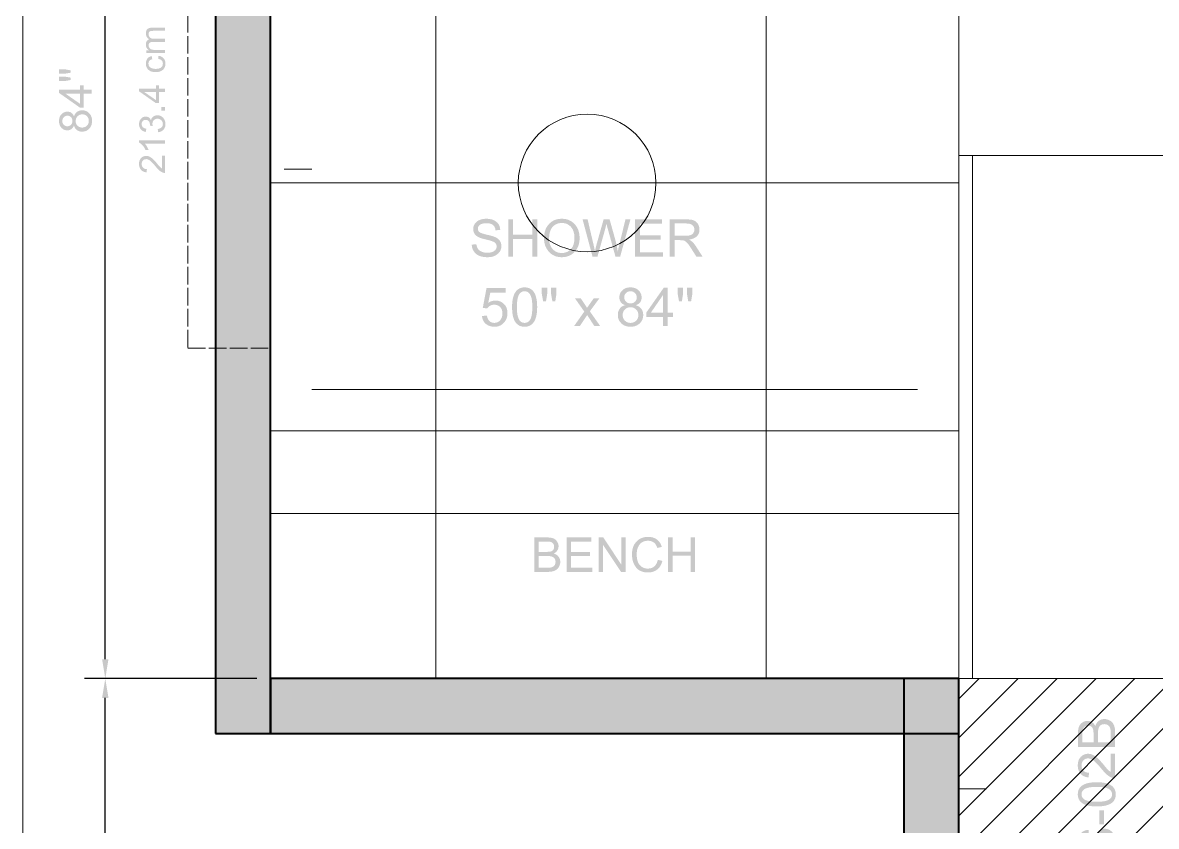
# Model space of a CAD drawing. Header units: inches. Extents: x 0 to 700, y 0 to 895.
# Drawn here: x 0 to 82.3, y 429.3 to 487.6 of the extents above; entities that cross this region are included whole.
import ezdxf

# ---------------------------------------------------------------- set-up
doc = ezdxf.new("R2010")
doc.units = ezdxf.units.IN
doc.header["$MEASUREMENT"] = 0
doc.linetypes.add('DASHED', pattern=[1.524, 1.27, -0.254])
for name, color, linetype, lineweight in [('A-ANNO-TEXT', 7, 'Continuous', 13), ('A-COORD-HOLD', 7, 'Continuous', 13), ('A-DIMS-IMP', 7, 'Continuous', 13), ('A-DIMS-MET', 7, 'Continuous', 13), ('A-DOOR', 7, 'Continuous', 13), ('A-ELEV-LINE', 7, 'Continuous', 13), ('A-FIXT-PLMB', 7, 'Continuous', 18), ('A-FLOR-PATT', 7, 'Continuous', 13), ('A-GLAZ', 7, 'Continuous', 13), ('A-MILLWORK-STOR', 7, 'Continuous', 18), ('A-WALL-EXIST', 7, 'Continuous', 40)]:
    doc.layers.add(name, color=color, linetype=linetype, lineweight=lineweight)

msp = doc.modelspace()

# ---------------------------------------------------------------- hatches: boundary and pattern name
at = {"layer": 'A-ANNO-TEXT'}
h = msp.add_hatch(color=7, dxfattribs=at)
h.paths.add_polyline_path([(34.343, 472.558), (34.335, 472.621), (34.323, 472.679), (34.306, 472.733), (34.285, 472.784), (34.26, 472.83), (34.23, 472.873), (34.196, 472.911), (34.157, 472.946), (34.114, 472.976), (34.066, 473.003), (34.014, 473.025), (33.958, 473.043), (33.897, 473.057), (33.831, 473.067), (33.762, 473.074), (33.687, 473.076), (33.62, 473.074), (33.556, 473.069), (33.495, 473.061), (33.437, 473.05), (33.382, 473.035), (33.331, 473.018), (33.283, 472.997), (33.238, 472.972), (33.197, 472.945), (33.162, 472.915), (33.132, 472.882), (33.108, 472.846), (33.089, 472.807), (33.076, 472.765), (33.068, 472.72), (33.065, 472.672), (33.067, 472.63), (33.073, 472.59), (33.084, 472.554), (33.098, 472.52), (33.117, 472.488), (33.14, 472.46), (33.167, 472.434), (33.198, 472.412), (33.236, 472.39), (33.28, 472.369), (33.333, 472.348), (33.393, 472.326), (33.461, 472.305), (33.536, 472.284), (33.619, 472.262), (33.709, 472.241), (33.869, 472.204), (34.014, 472.167), (34.143, 472.129), (34.256, 472.09), (34.359, 472.046), (34.453, 471.991), (34.54, 471.926), (34.619, 471.85), (34.655, 471.807), (34.685, 471.761), (34.711, 471.712), (34.733, 471.659), (34.749, 471.603), (34.761, 471.543), (34.768, 471.479), (34.77, 471.412), (34.766, 471.327), (34.753, 471.246), (34.731, 471.168), (34.701, 471.094), (34.662, 471.023), (34.614, 470.957), (34.558, 470.894), (34.493, 470.834), (34.421, 470.78), (34.344, 470.733), (34.262, 470.694), (34.174, 470.662), (34.081, 470.636), (33.983, 470.618), (33.879, 470.608), (33.77, 470.604), (33.632, 470.608), (33.504, 470.62), (33.384, 470.64), (33.273, 470.667), (33.171, 470.703), (33.078, 470.747), (32.994, 470.799), (32.918, 470.858), (32.852, 470.924), (32.794, 470.995), (32.744, 471.07), (32.702, 471.15), (32.669, 471.235), (32.644, 471.324), (32.627, 471.419), (32.619, 471.517), (32.958, 471.547), (32.967, 471.469), (32.983, 471.396), (33.004, 471.329), (33.033, 471.267), (33.067, 471.21), (33.108, 471.16), (33.155, 471.114), (33.208, 471.075), (33.267, 471.04), (33.328, 471.01), (33.392, 470.984), (33.459, 470.963), (33.528, 470.947), (33.601, 470.936), (33.677, 470.929), (33.755, 470.926), (33.829, 470.928), (33.898, 470.934), (33.964, 470.944), (34.027, 470.957), (34.086, 470.974), (34.141, 470.996), (34.193, 471.021), (34.241, 471.05), (34.284, 471.082), (34.322, 471.117), (34.354, 471.155), (34.38, 471.195), (34.4, 471.238), (34.414, 471.284), (34.423, 471.333), (34.426, 471.385), (34.423, 471.438), (34.414, 471.488), (34.399, 471.534), (34.378, 471.576), (34.35, 471.614), (34.317, 471.649), (34.278, 471.68), (34.233, 471.707), (34.18, 471.732), (34.119, 471.758), (34.051, 471.783), (33.974, 471.808), (33.888, 471.833), (33.795, 471.858), (33.693, 471.882), (33.583, 471.907), (33.473, 471.933), (33.371, 471.961), (33.277, 471.992), (33.191, 472.026), (33.113, 472.061), (33.043, 472.1), (32.981, 472.141), (32.927, 472.184), (32.88, 472.231), (32.839, 472.28), (32.804, 472.333), (32.776, 472.39), (32.754, 472.449), (32.739, 472.512), (32.729, 472.579), (32.726, 472.648), (32.73, 472.728), (32.742, 472.803), (32.762, 472.876), (32.789, 472.944), (32.825, 473.01), (32.869, 473.071), (32.921, 473.13), (32.98, 473.184), (33.047, 473.234), (33.119, 473.277), (33.197, 473.313), (33.28, 473.343), (33.37, 473.366), (33.465, 473.383), (33.566, 473.393), (33.673, 473.396), (33.782, 473.393), (33.886, 473.383), (33.985, 473.366), (34.078, 473.343), (34.166, 473.314), (34.248, 473.277), (34.324, 473.235), (34.395, 473.185), (34.46, 473.13), (34.516, 473.069), (34.564, 473.002), (34.605, 472.93), (34.637, 472.852), (34.661, 472.769), (34.677, 472.68), (34.686, 472.586), (34.343, 472.558)])
h.paths.add_polyline_path([(37.387, 470.65), (37.028, 470.65), (37.028, 471.921), (35.625, 471.921), (35.625, 470.65), (35.268, 470.65), (35.268, 473.35), (35.625, 473.35), (35.625, 472.241), (37.028, 472.241), (37.028, 473.35), (37.387, 473.35), (37.387, 470.65)])
h.paths.add_polyline_path([(39.161, 473.396), (39.3, 473.39), (39.432, 473.372), (39.557, 473.342), (39.677, 473.3), (39.79, 473.246), (39.896, 473.18), (39.996, 473.101), (40.089, 473.011), (40.174, 472.911), (40.247, 472.803), (40.309, 472.688), (40.36, 472.565), (40.399, 472.434), (40.428, 472.296), (40.445, 472.15), (40.45, 471.996), (40.445, 471.843), (40.428, 471.698), (40.399, 471.56), (40.36, 471.43), (40.309, 471.307), (40.246, 471.193), (40.172, 471.086), (40.087, 470.986), (39.994, 470.897), (39.893, 470.819), (39.787, 470.753), (39.674, 470.699), (39.555, 470.658), (39.43, 470.628), (39.299, 470.61), (39.161, 470.604), (39.019, 470.61), (38.883, 470.629), (38.755, 470.66), (38.634, 470.703), (38.52, 470.759), (38.414, 470.827), (38.314, 470.907), (38.222, 471), (38.138, 471.102), (38.066, 471.209), (38.005, 471.322), (37.955, 471.44), (37.916, 471.563), (37.888, 471.692), (37.872, 471.827), (37.866, 471.967), (37.872, 472.129), (37.889, 472.282), (37.917, 472.426), (37.956, 472.561), (38.007, 472.688), (38.069, 472.805), (38.142, 472.914), (38.226, 473.014), (38.32, 473.103), (38.42, 473.181), (38.527, 473.247), (38.64, 473.301), (38.76, 473.342), (38.887, 473.372), (39.021, 473.39), (39.161, 473.396)])
h.paths.add_polyline_path([(39.157, 470.91), (39.258, 470.914), (39.353, 470.928), (39.443, 470.95), (39.529, 470.982), (39.61, 471.022), (39.686, 471.071), (39.757, 471.13), (39.823, 471.197), (39.883, 471.272), (39.935, 471.355), (39.979, 471.444), (40.015, 471.54), (40.043, 471.644), (40.063, 471.754), (40.076, 471.872), (40.08, 471.996), (40.076, 472.124), (40.064, 472.244), (40.043, 472.357), (40.015, 472.462), (39.978, 472.56), (39.933, 472.65), (39.881, 472.732), (39.819, 472.807), (39.752, 472.873), (39.681, 472.931), (39.605, 472.98), (39.525, 473.019), (39.442, 473.05), (39.353, 473.073), (39.261, 473.086), (39.165, 473.09), (39.066, 473.086), (38.971, 473.073), (38.881, 473.051), (38.795, 473.021), (38.714, 472.982), (38.638, 472.934), (38.566, 472.877), (38.498, 472.812), (38.437, 472.738), (38.384, 472.655), (38.339, 472.562), (38.302, 472.46), (38.273, 472.349), (38.253, 472.228), (38.241, 472.099), (38.236, 471.959), (38.24, 471.845), (38.252, 471.736), (38.272, 471.632), (38.3, 471.535), (38.336, 471.443), (38.38, 471.356), (38.432, 471.275), (38.492, 471.2), (38.559, 471.132), (38.63, 471.073), (38.706, 471.023), (38.787, 470.982), (38.872, 470.95), (38.962, 470.928), (39.058, 470.914), (39.157, 470.91)])
h.paths.add_polyline_path([(44.143, 473.35), (43.399, 470.65), (43.056, 470.65), (42.467, 472.777), (42.446, 472.854), (42.429, 472.921), (42.417, 472.979), (42.408, 473.026), (42.401, 473.026), (42.325, 472.705), (41.751, 470.65), (41.39, 470.65), (40.669, 473.35), (41.034, 473.35), (41.45, 471.578), (41.47, 471.494), (41.488, 471.416), (41.504, 471.343), (41.518, 471.276), (41.53, 471.215), (41.54, 471.16), (41.549, 471.11), (41.555, 471.066), (41.557, 471.051), (41.558, 471.04), (41.559, 471.032), (41.559, 471.028), (41.566, 471.028), (41.584, 471.112), (41.601, 471.19), (41.617, 471.262), (41.632, 471.328), (41.646, 471.387), (41.659, 471.441), (41.671, 471.488), (41.682, 471.529), (42.196, 473.35), (42.631, 473.35), (43.014, 471.985), (43.081, 471.735), (43.138, 471.492), (43.185, 471.256), (43.222, 471.028), (43.229, 471.028), (43.24, 471.085), (43.252, 471.146), (43.266, 471.213), (43.281, 471.284), (43.298, 471.36), (43.316, 471.44), (43.337, 471.525), (43.358, 471.615), (43.784, 473.35), (44.143, 473.35)])
h.paths.add_polyline_path([(46.499, 470.65), (44.482, 470.65), (44.482, 473.35), (46.436, 473.35), (46.436, 473.03), (44.839, 473.03), (44.839, 472.204), (46.333, 472.204), (46.333, 471.884), (44.839, 471.884), (44.839, 470.97), (46.499, 470.97), (46.499, 470.65)])
h.paths.add_polyline_path([(49.381, 470.65), (48.931, 470.65), (48.882, 470.728), (48.835, 470.802), (48.791, 470.872), (48.749, 470.938), (48.709, 471), (48.672, 471.059), (48.637, 471.113), (48.605, 471.164), (48.574, 471.211), (48.547, 471.254), (48.521, 471.294), (48.498, 471.329), (48.478, 471.361), (48.46, 471.389), (48.444, 471.413), (48.431, 471.433), (48.381, 471.503), (48.33, 471.568), (48.278, 471.628), (48.225, 471.682), (48.172, 471.73), (48.121, 471.767), (48.071, 471.795), (48.023, 471.814), (47.971, 471.826), (47.912, 471.835), (47.846, 471.84), (47.771, 471.842), (47.359, 471.842), (47.359, 470.65), (47.001, 470.65), (47.001, 473.35), (48.197, 473.35), (48.314, 473.348), (48.422, 473.342), (48.52, 473.332), (48.607, 473.319), (48.688, 473.299), (48.763, 473.27), (48.833, 473.233), (48.898, 473.187), (48.957, 473.134), (49.009, 473.074), (49.054, 473.007), (49.091, 472.934), (49.12, 472.856), (49.141, 472.777), (49.154, 472.695), (49.158, 472.611), (49.155, 472.537), (49.146, 472.466), (49.131, 472.399), (49.11, 472.336), (49.082, 472.276), (49.049, 472.22), (49.01, 472.168), (48.965, 472.12), (48.914, 472.075), (48.857, 472.035), (48.795, 471.999), (48.727, 471.968), (48.654, 471.94), (48.575, 471.917), (48.491, 471.899), (48.401, 471.884), (48.401, 471.877), (48.468, 471.843), (48.534, 471.801), (48.599, 471.751), (48.664, 471.694), (48.727, 471.628), (48.789, 471.555), (48.849, 471.474), (48.909, 471.385), (49.381, 470.65)])
h.paths.add_polyline_path([(47.359, 472.162), (48.125, 472.162), (48.235, 472.165), (48.333, 472.172), (48.418, 472.184), (48.492, 472.202), (48.557, 472.226), (48.614, 472.26), (48.665, 472.303), (48.709, 472.355), (48.744, 472.414), (48.769, 472.477), (48.785, 472.542), (48.79, 472.611), (48.788, 472.657), (48.781, 472.7), (48.771, 472.742), (48.756, 472.782), (48.737, 472.82), (48.714, 472.857), (48.687, 472.891), (48.655, 472.925), (48.619, 472.955), (48.577, 472.981), (48.53, 473.003), (48.477, 473.021), (48.419, 473.035), (48.355, 473.045), (48.286, 473.051), (48.211, 473.053), (47.359, 473.053), (47.359, 472.162)])
h = msp.add_hatch(color=7, dxfattribs=at)
h.paths.add_polyline_path([(33.815, 467.283), (33.879, 467.324), (33.944, 467.36), (34.009, 467.39), (34.075, 467.414), (34.142, 467.434), (34.209, 467.447), (34.277, 467.456), (34.346, 467.458), (34.432, 467.455), (34.515, 467.443), (34.595, 467.424), (34.673, 467.397), (34.748, 467.362), (34.819, 467.319), (34.889, 467.269), (34.955, 467.211), (35.016, 467.147), (35.069, 467.077), (35.113, 467.002), (35.15, 466.922), (35.178, 466.837), (35.198, 466.747), (35.211, 466.652), (35.215, 466.551), (35.211, 466.449), (35.198, 466.351), (35.178, 466.256), (35.149, 466.166), (35.112, 466.08), (35.066, 465.997), (35.013, 465.918), (34.951, 465.844), (34.883, 465.775), (34.809, 465.716), (34.73, 465.666), (34.647, 465.625), (34.558, 465.593), (34.463, 465.57), (34.364, 465.557), (34.26, 465.552), (34.174, 465.555), (34.091, 465.565), (34.011, 465.58), (33.934, 465.602), (33.859, 465.629), (33.788, 465.663), (33.72, 465.704), (33.654, 465.75), (33.594, 465.802), (33.54, 465.861), (33.493, 465.925), (33.453, 465.995), (33.419, 466.071), (33.393, 466.153), (33.373, 466.241), (33.36, 466.335), (33.719, 466.362), (33.732, 466.298), (33.747, 466.238), (33.766, 466.182), (33.788, 466.13), (33.813, 466.083), (33.841, 466.04), (33.872, 466.001), (33.906, 465.966), (33.943, 465.935), (33.982, 465.909), (34.023, 465.886), (34.066, 465.868), (34.112, 465.853), (34.159, 465.843), (34.208, 465.837), (34.26, 465.835), (34.324, 465.838), (34.384, 465.847), (34.442, 465.863), (34.497, 465.884), (34.548, 465.912), (34.596, 465.946), (34.642, 465.986), (34.684, 466.033), (34.722, 466.083), (34.755, 466.137), (34.783, 466.194), (34.806, 466.253), (34.823, 466.315), (34.836, 466.38), (34.844, 466.448), (34.846, 466.519), (34.844, 466.59), (34.836, 466.658), (34.823, 466.722), (34.805, 466.782), (34.781, 466.838), (34.753, 466.89), (34.719, 466.938), (34.68, 466.983), (34.637, 467.023), (34.591, 467.057), (34.542, 467.086), (34.49, 467.11), (34.435, 467.129), (34.377, 467.142), (34.316, 467.15), (34.252, 467.153), (34.172, 467.149), (34.096, 467.136), (34.026, 467.115), (33.96, 467.085), (33.899, 467.048), (33.842, 467.001), (33.791, 466.947), (33.744, 466.883), (33.419, 466.922), (33.692, 468.362), (35.081, 468.362), (35.081, 468.029), (33.966, 468.029), (33.815, 467.283)])
h.paths.add_polyline_path([(36.458, 468.413), (36.569, 468.408), (36.672, 468.391), (36.768, 468.363), (36.858, 468.324), (36.94, 468.273), (37.014, 468.212), (37.082, 468.139), (37.143, 468.055), (37.196, 467.96), (37.243, 467.854), (37.282, 467.736), (37.314, 467.608), (37.339, 467.468), (37.357, 467.317), (37.368, 467.154), (37.371, 466.981), (37.367, 466.806), (37.356, 466.642), (37.338, 466.49), (37.312, 466.35), (37.279, 466.221), (37.238, 466.104), (37.19, 465.999), (37.135, 465.905), (37.073, 465.822), (37.004, 465.75), (36.929, 465.69), (36.848, 465.64), (36.76, 465.602), (36.666, 465.574), (36.565, 465.558), (36.458, 465.552), (36.348, 465.558), (36.245, 465.575), (36.149, 465.602), (36.06, 465.642), (35.978, 465.692), (35.903, 465.753), (35.835, 465.826), (35.775, 465.909), (35.721, 466.004), (35.675, 466.11), (35.636, 466.228), (35.604, 466.356), (35.579, 466.495), (35.561, 466.646), (35.551, 466.808), (35.547, 466.981), (35.551, 467.156), (35.562, 467.32), (35.58, 467.472), (35.606, 467.612), (35.639, 467.741), (35.68, 467.859), (35.728, 467.965), (35.783, 468.059), (35.845, 468.142), (35.914, 468.214), (35.988, 468.275), (36.07, 468.325), (36.157, 468.364), (36.251, 468.391), (36.351, 468.408), (36.458, 468.413)])
h.paths.add_polyline_path([(36.458, 465.835), (36.525, 465.839), (36.588, 465.852), (36.647, 465.873), (36.701, 465.902), (36.751, 465.94), (36.797, 465.986), (36.839, 466.04), (36.876, 466.103), (36.91, 466.176), (36.938, 466.259), (36.963, 466.352), (36.982, 466.457), (36.998, 466.572), (37.009, 466.698), (37.016, 466.834), (37.018, 466.981), (37.017, 467.084), (37.014, 467.182), (37.009, 467.274), (37.002, 467.36), (36.993, 467.44), (36.983, 467.515), (36.97, 467.585), (36.956, 467.648), (36.939, 467.707), (36.921, 467.762), (36.9, 467.814), (36.878, 467.861), (36.853, 467.904), (36.827, 467.944), (36.799, 467.98), (36.768, 468.011), (36.736, 468.039), (36.702, 468.064), (36.666, 468.084), (36.627, 468.101), (36.587, 468.114), (36.545, 468.123), (36.501, 468.129), (36.454, 468.131), (36.387, 468.126), (36.324, 468.114), (36.266, 468.092), (36.212, 468.062), (36.162, 468.024), (36.116, 467.977), (36.075, 467.922), (36.038, 467.858), (36.005, 467.784), (35.977, 467.7), (35.953, 467.606), (35.933, 467.502), (35.918, 467.387), (35.907, 467.262), (35.901, 467.127), (35.898, 466.981), (35.899, 466.879), (35.902, 466.783), (35.907, 466.692), (35.914, 466.606), (35.923, 466.526), (35.934, 466.451), (35.947, 466.382), (35.962, 466.318), (35.978, 466.259), (35.997, 466.204), (36.017, 466.152), (36.04, 466.105), (36.064, 466.061), (36.09, 466.022), (36.119, 465.986), (36.149, 465.954), (36.181, 465.926), (36.215, 465.902), (36.25, 465.882), (36.288, 465.865), (36.328, 465.852), (36.369, 465.842), (36.413, 465.837), (36.458, 465.835)])
h.paths.add_polyline_path([(38.771, 467.944), (38.685, 467.407), (38.473, 467.407), (38.38, 467.944), (38.38, 468.4), (38.771, 468.4), (38.771, 467.944)])
h.paths.add_polyline_path([(38.099, 467.944), (38.013, 467.407), (37.801, 467.407), (37.707, 467.944), (37.707, 468.4), (38.099, 468.4), (38.099, 467.944)])
h.paths.add_polyline_path([(41.951, 465.6), (41.527, 465.6), (41, 466.402), (40.467, 465.6), (40.049, 465.6), (40.792, 466.656), (40.108, 467.626), (40.534, 467.626), (40.585, 467.55), (40.632, 467.478), (40.677, 467.41), (40.719, 467.347), (40.757, 467.288), (40.793, 467.233), (40.826, 467.183), (40.856, 467.137), (40.883, 467.095), (40.907, 467.058), (40.928, 467.025), (40.946, 466.997), (40.961, 466.972), (40.973, 466.952), (40.982, 466.937), (40.989, 466.926), (41.485, 467.626), (41.896, 467.626), (41.195, 466.675), (41.951, 465.6)])
h.paths.add_polyline_path([(44.547, 467.115), (44.61, 467.092), (44.67, 467.067), (44.725, 467.038), (44.777, 467.007), (44.824, 466.972), (44.867, 466.935), (44.906, 466.895), (44.941, 466.852), (44.971, 466.805), (44.998, 466.756), (45.021, 466.704), (45.039, 466.649), (45.054, 466.591), (45.064, 466.529), (45.07, 466.465), (45.072, 466.398), (45.068, 466.31), (45.056, 466.225), (45.036, 466.144), (45.008, 466.067), (44.971, 465.993), (44.927, 465.923), (44.875, 465.857), (44.814, 465.795), (44.747, 465.738), (44.676, 465.689), (44.6, 465.647), (44.52, 465.613), (44.434, 465.586), (44.345, 465.567), (44.25, 465.556), (44.151, 465.552), (44.052, 465.556), (43.957, 465.568), (43.866, 465.587), (43.781, 465.613), (43.7, 465.648), (43.624, 465.69), (43.552, 465.739), (43.486, 465.797), (43.426, 465.86), (43.373, 465.927), (43.329, 465.998), (43.293, 466.072), (43.265, 466.151), (43.245, 466.233), (43.233, 466.32), (43.229, 466.41), (43.231, 466.475), (43.238, 466.538), (43.249, 466.6), (43.265, 466.659), (43.285, 466.716), (43.31, 466.77), (43.339, 466.823), (43.373, 466.874), (43.411, 466.921), (43.451, 466.963), (43.495, 467.001), (43.542, 467.033), (43.593, 467.061), (43.646, 467.084), (43.702, 467.102), (43.762, 467.115), (43.762, 467.122), (43.711, 467.14), (43.663, 467.16), (43.619, 467.182), (43.578, 467.206), (43.54, 467.233), (43.506, 467.263), (43.475, 467.295), (43.447, 467.329), (43.422, 467.366), (43.401, 467.405), (43.383, 467.446), (43.368, 467.49), (43.356, 467.536), (43.348, 467.585), (43.343, 467.636), (43.342, 467.689), (43.345, 467.765), (43.355, 467.838), (43.373, 467.907), (43.397, 467.973), (43.428, 468.036), (43.466, 468.096), (43.511, 468.153), (43.563, 468.206), (43.621, 468.255), (43.683, 468.297), (43.749, 468.332), (43.819, 468.362), (43.894, 468.384), (43.973, 468.4), (44.056, 468.41), (44.144, 468.413), (44.233, 468.41), (44.317, 468.4), (44.398, 468.383), (44.473, 468.36), (44.545, 468.33), (44.612, 468.293), (44.675, 468.25), (44.733, 468.199), (44.786, 468.145), (44.831, 468.087), (44.87, 468.026), (44.901, 467.963), (44.926, 467.897), (44.943, 467.828), (44.954, 467.756), (44.957, 467.682), (44.951, 467.583), (44.932, 467.492), (44.9, 467.41), (44.855, 467.336), (44.797, 467.27), (44.726, 467.212), (44.643, 467.163), (44.547, 467.122), (44.547, 467.115)])
h.paths.add_polyline_path([(44.151, 467.25), (44.199, 467.252), (44.244, 467.258), (44.287, 467.268), (44.329, 467.281), (44.368, 467.298), (44.406, 467.32), (44.441, 467.345), (44.475, 467.373), (44.506, 467.405), (44.532, 467.439), (44.555, 467.475), (44.573, 467.512), (44.588, 467.552), (44.598, 467.593), (44.604, 467.637), (44.606, 467.682), (44.604, 467.728), (44.598, 467.773), (44.587, 467.815), (44.573, 467.856), (44.554, 467.895), (44.531, 467.932), (44.504, 467.967), (44.473, 468.001), (44.439, 468.031), (44.403, 468.058), (44.365, 468.08), (44.325, 468.098), (44.284, 468.112), (44.24, 468.123), (44.195, 468.129), (44.148, 468.131), (44.1, 468.129), (44.054, 468.123), (44.01, 468.113), (43.968, 468.099), (43.929, 468.081), (43.891, 468.059), (43.856, 468.033), (43.823, 468.003), (43.793, 467.97), (43.767, 467.936), (43.745, 467.9), (43.727, 467.863), (43.713, 467.825), (43.703, 467.785), (43.697, 467.744), (43.695, 467.701), (43.697, 467.65), (43.703, 467.602), (43.713, 467.557), (43.728, 467.514), (43.746, 467.475), (43.769, 467.438), (43.796, 467.403), (43.827, 467.371), (43.861, 467.343), (43.896, 467.318), (43.934, 467.298), (43.974, 467.281), (44.015, 467.267), (44.059, 467.258), (44.104, 467.252), (44.151, 467.25)])
h.paths.add_polyline_path([(44.151, 465.835), (44.211, 465.837), (44.268, 465.845), (44.322, 465.857), (44.374, 465.874), (44.423, 465.896), (44.47, 465.923), (44.515, 465.955), (44.556, 465.992), (44.594, 466.032), (44.627, 466.076), (44.655, 466.122), (44.678, 466.172), (44.696, 466.224), (44.709, 466.279), (44.716, 466.337), (44.719, 466.398), (44.716, 466.46), (44.708, 466.518), (44.695, 466.573), (44.677, 466.626), (44.653, 466.676), (44.625, 466.723), (44.591, 466.767), (44.552, 466.809), (44.509, 466.847), (44.463, 466.879), (44.416, 466.907), (44.366, 466.929), (44.314, 466.947), (44.26, 466.959), (44.203, 466.967), (44.144, 466.969), (44.083, 466.967), (44.025, 466.959), (43.969, 466.946), (43.917, 466.928), (43.868, 466.905), (43.821, 466.877), (43.778, 466.843), (43.737, 466.804), (43.7, 466.762), (43.668, 466.717), (43.642, 466.671), (43.62, 466.622), (43.602, 466.571), (43.59, 466.518), (43.583, 466.463), (43.58, 466.406), (43.583, 466.347), (43.59, 466.29), (43.603, 466.235), (43.621, 466.183), (43.643, 466.133), (43.671, 466.086), (43.704, 466.041), (43.742, 465.999), (43.783, 465.961), (43.828, 465.927), (43.875, 465.899), (43.925, 465.876), (43.977, 465.858), (44.033, 465.845), (44.091, 465.837), (44.151, 465.835)])
h.paths.add_polyline_path([(47.234, 466.268), (46.856, 466.268), (46.856, 465.6), (46.512, 465.6), (46.512, 466.268), (45.299, 466.268), (45.299, 466.586), (46.573, 468.4), (46.856, 468.4), (46.856, 466.586), (47.234, 466.586), (47.234, 466.268)])
h.paths.add_polyline_path([(46.512, 466.586), (46.512, 467.85), (46.505, 467.85), (45.635, 466.586), (46.512, 466.586)])
h.paths.add_polyline_path([(48.64, 467.944), (48.554, 467.407), (48.342, 467.407), (48.248, 467.944), (48.248, 468.4), (48.64, 468.4), (48.64, 467.944)])
h.paths.add_polyline_path([(47.968, 467.944), (47.882, 467.407), (47.67, 467.407), (47.576, 467.944), (47.576, 468.4), (47.968, 468.4), (47.968, 467.944)])
h = msp.add_hatch(color=7, dxfattribs=at)
h.paths.add_polyline_path([(38.577, 449.08), (38.634, 449.061), (38.688, 449.039), (38.737, 449.014), (38.783, 448.986), (38.825, 448.956), (38.864, 448.922), (38.898, 448.886), (38.929, 448.847), (38.981, 448.764), (39.017, 448.674), (39.039, 448.578), (39.046, 448.476), (39.04, 448.374), (39.02, 448.275), (38.987, 448.181), (38.94, 448.091), (38.913, 448.049), (38.882, 448.009), (38.849, 447.972), (38.813, 447.939), (38.774, 447.908), (38.732, 447.88), (38.688, 447.855), (38.64, 447.833), (38.59, 447.813), (38.535, 447.797), (38.475, 447.782), (38.411, 447.771), (38.343, 447.762), (38.271, 447.755), (38.194, 447.751), (38.113, 447.75), (37.157, 447.75), (37.157, 450.25), (38.095, 450.25), (38.204, 450.247), (38.306, 450.238), (38.398, 450.222), (38.483, 450.201), (38.559, 450.173), (38.627, 450.139), (38.686, 450.099), (38.737, 450.052), (38.78, 450.002), (38.818, 449.951), (38.85, 449.898), (38.877, 449.843), (38.897, 449.788), (38.912, 449.731), (38.921, 449.672), (38.923, 449.612), (38.918, 449.532), (38.902, 449.455), (38.875, 449.381), (38.837, 449.31), (38.789, 449.243), (38.729, 449.183), (38.659, 449.128), (38.577, 449.08)])
h.paths.add_polyline_path([(37.488, 449.203), (38.03, 449.203), (38.11, 449.204), (38.184, 449.208), (38.25, 449.213), (38.31, 449.222), (38.365, 449.235), (38.417, 449.256), (38.466, 449.284), (38.511, 449.321), (38.549, 449.366), (38.576, 449.423), (38.592, 449.491), (38.598, 449.57), (38.592, 449.652), (38.576, 449.724), (38.548, 449.783), (38.51, 449.831), (38.464, 449.869), (38.414, 449.899), (38.359, 449.921), (38.3, 449.935), (38.235, 449.943), (38.161, 449.949), (38.078, 449.952), (37.987, 449.953), (37.488, 449.953), (37.488, 449.203)])
h.paths.add_polyline_path([(37.488, 448.047), (38.11, 448.047), (38.19, 448.049), (38.264, 448.054), (38.332, 448.063), (38.393, 448.075), (38.448, 448.091), (38.496, 448.111), (38.538, 448.134), (38.574, 448.161), (38.604, 448.191), (38.631, 448.224), (38.653, 448.259), (38.671, 448.297), (38.685, 448.338), (38.695, 448.381), (38.701, 448.428), (38.703, 448.476), (38.701, 448.526), (38.695, 448.572), (38.684, 448.616), (38.669, 448.657), (38.649, 448.695), (38.626, 448.731), (38.598, 448.763), (38.565, 448.793), (38.527, 448.819), (38.482, 448.842), (38.431, 448.862), (38.372, 448.878), (38.306, 448.89), (38.233, 448.899), (38.154, 448.904), (38.067, 448.906), (37.488, 448.906), (37.488, 448.047)])
h.paths.add_polyline_path([(41.371, 447.75), (39.503, 447.75), (39.503, 450.25), (41.313, 450.25), (41.313, 449.953), (39.834, 449.953), (39.834, 449.189), (41.217, 449.189), (41.217, 448.893), (39.834, 448.893), (39.834, 448.047), (41.371, 448.047), (41.371, 447.75)])
h.paths.add_polyline_path([(43.799, 447.75), (43.46, 447.75), (42.153, 449.713), (42.146, 449.713), (42.146, 447.75), (41.833, 447.75), (41.833, 450.25), (42.17, 450.25), (43.477, 448.287), (43.483, 448.287), (43.483, 450.25), (43.799, 450.25), (43.799, 447.75)])
h.paths.add_polyline_path([(46.464, 448.543), (46.435, 448.441), (46.4, 448.346), (46.36, 448.257), (46.315, 448.175), (46.264, 448.1), (46.209, 448.032), (46.149, 447.97), (46.083, 447.915), (46.014, 447.866), (45.94, 447.824), (45.864, 447.788), (45.784, 447.759), (45.701, 447.737), (45.614, 447.72), (45.524, 447.711), (45.431, 447.707), (45.283, 447.713), (45.145, 447.731), (45.017, 447.761), (44.9, 447.804), (44.794, 447.858), (44.698, 447.924), (44.612, 448.002), (44.536, 448.092), (44.471, 448.19), (44.414, 448.294), (44.366, 448.402), (44.326, 448.515), (44.295, 448.634), (44.274, 448.757), (44.26, 448.884), (44.256, 449.017), (44.261, 449.163), (44.277, 449.3), (44.302, 449.429), (44.338, 449.551), (44.385, 449.664), (44.442, 449.769), (44.509, 449.865), (44.586, 449.954), (44.671, 450.033), (44.763, 450.102), (44.86, 450.16), (44.963, 450.208), (45.072, 450.245), (45.187, 450.271), (45.308, 450.287), (45.434, 450.293), (45.524, 450.29), (45.61, 450.281), (45.693, 450.266), (45.773, 450.246), (45.849, 450.22), (45.922, 450.188), (45.992, 450.15), (46.058, 450.107), (46.121, 450.058), (46.178, 450.003), (46.231, 449.943), (46.279, 449.878), (46.322, 449.807), (46.36, 449.731), (46.393, 449.65), (46.422, 449.563), (46.098, 449.486), (46.076, 449.549), (46.051, 449.608), (46.024, 449.663), (45.995, 449.715), (45.962, 449.762), (45.927, 449.804), (45.889, 449.843), (45.849, 449.878), (45.806, 449.909), (45.76, 449.936), (45.712, 449.958), (45.661, 449.977), (45.607, 449.991), (45.551, 450.001), (45.492, 450.007), (45.431, 450.01), (45.332, 450.005), (45.239, 449.993), (45.152, 449.972), (45.071, 449.942), (44.997, 449.905), (44.928, 449.858), (44.866, 449.804), (44.81, 449.741), (44.761, 449.671), (44.718, 449.595), (44.681, 449.514), (44.652, 449.427), (44.628, 449.334), (44.612, 449.235), (44.602, 449.131), (44.599, 449.02), (44.602, 448.894), (44.613, 448.776), (44.63, 448.667), (44.654, 448.566), (44.686, 448.473), (44.724, 448.388), (44.769, 448.312), (44.821, 448.245), (44.879, 448.185), (44.941, 448.133), (45.007, 448.09), (45.078, 448.054), (45.152, 448.026), (45.231, 448.006), (45.315, 447.994), (45.402, 447.99), (45.474, 447.993), (45.542, 448), (45.606, 448.013), (45.668, 448.03), (45.726, 448.052), (45.78, 448.08), (45.831, 448.112), (45.879, 448.149), (45.923, 448.191), (45.963, 448.238), (46.001, 448.291), (46.034, 448.348), (46.065, 448.41), (46.092, 448.477), (46.115, 448.549), (46.135, 448.627), (46.464, 448.543)])
h.paths.add_polyline_path([(48.843, 447.75), (48.511, 447.75), (48.511, 448.927), (47.211, 448.927), (47.211, 447.75), (46.88, 447.75), (46.88, 450.25), (47.211, 450.25), (47.211, 449.223), (48.511, 449.223), (48.511, 450.25), (48.843, 450.25), (48.843, 447.75)])
h = msp.add_hatch(color=7, dxfattribs=at)
h.paths.add_polyline_path([(77.442, 428.665), (77.379, 428.657), (77.321, 428.645), (77.267, 428.628), (77.216, 428.607), (77.17, 428.582), (77.127, 428.552), (77.089, 428.517), (77.054, 428.479), (77.024, 428.435), (76.997, 428.388), (76.975, 428.336), (76.957, 428.279), (76.943, 428.218), (76.933, 428.153), (76.926, 428.083), (76.924, 428.009), (76.926, 427.941), (76.931, 427.877), (76.939, 427.816), (76.95, 427.758), (76.965, 427.704), (76.982, 427.653), (77.003, 427.604), (77.028, 427.56), (77.055, 427.519), (77.085, 427.484), (77.118, 427.454), (77.154, 427.43), (77.193, 427.411), (77.235, 427.397), (77.28, 427.389), (77.328, 427.386), (77.37, 427.389), (77.41, 427.395), (77.446, 427.405), (77.48, 427.42), (77.512, 427.439), (77.54, 427.462), (77.566, 427.489), (77.588, 427.52), (77.61, 427.557), (77.631, 427.602), (77.652, 427.654), (77.674, 427.714), (77.695, 427.782), (77.716, 427.858), (77.738, 427.94), (77.759, 428.031), (77.796, 428.191), (77.833, 428.335), (77.871, 428.464), (77.91, 428.578), (77.954, 428.68), (78.009, 428.775), (78.074, 428.862), (78.15, 428.941), (78.193, 428.976), (78.239, 429.007), (78.288, 429.033), (78.341, 429.054), (78.397, 429.071), (78.457, 429.082), (78.521, 429.09), (78.588, 429.092), (78.673, 429.088), (78.754, 429.075), (78.832, 429.053), (78.906, 429.023), (78.977, 428.984), (79.043, 428.936), (79.106, 428.88), (79.166, 428.815), (79.22, 428.743), (79.267, 428.666), (79.306, 428.583), (79.338, 428.495), (79.364, 428.402), (79.382, 428.304), (79.392, 428.201), (79.396, 428.092), (79.392, 427.954), (79.38, 427.825), (79.36, 427.705), (79.333, 427.594), (79.297, 427.492), (79.253, 427.399), (79.201, 427.315), (79.142, 427.24), (79.076, 427.173), (79.005, 427.115), (78.93, 427.065), (78.85, 427.024), (78.765, 426.991), (78.676, 426.966), (78.581, 426.949), (78.483, 426.941), (78.453, 427.28), (78.531, 427.289), (78.604, 427.304), (78.671, 427.326), (78.733, 427.354), (78.79, 427.389), (78.84, 427.429), (78.886, 427.477), (78.925, 427.53), (78.96, 427.588), (78.99, 427.649), (79.016, 427.713), (79.037, 427.78), (79.053, 427.85), (79.064, 427.923), (79.071, 427.998), (79.074, 428.077), (79.072, 428.15), (79.066, 428.22), (79.056, 428.286), (79.043, 428.349), (79.026, 428.407), (79.004, 428.463), (78.979, 428.514), (78.95, 428.562), (78.918, 428.606), (78.883, 428.643), (78.845, 428.675), (78.805, 428.701), (78.762, 428.721), (78.716, 428.736), (78.667, 428.745), (78.615, 428.747), (78.562, 428.744), (78.512, 428.735), (78.466, 428.72), (78.424, 428.699), (78.386, 428.672), (78.351, 428.639), (78.32, 428.599), (78.293, 428.554), (78.268, 428.502), (78.242, 428.441), (78.217, 428.372), (78.192, 428.295), (78.167, 428.21), (78.142, 428.116), (78.118, 428.015), (78.093, 427.905), (78.067, 427.795), (78.039, 427.693), (78.008, 427.599), (77.974, 427.513), (77.939, 427.435), (77.9, 427.365), (77.859, 427.302), (77.816, 427.248), (77.769, 427.201), (77.72, 427.16), (77.667, 427.126), (77.61, 427.098), (77.551, 427.076), (77.488, 427.06), (77.421, 427.051), (77.352, 427.048), (77.272, 427.052), (77.197, 427.063), (77.124, 427.083), (77.056, 427.111), (76.99, 427.147), (76.929, 427.191), (76.87, 427.242), (76.816, 427.302), (76.766, 427.368), (76.723, 427.44), (76.687, 427.518), (76.657, 427.602), (76.634, 427.691), (76.617, 427.787), (76.607, 427.887), (76.604, 427.994), (76.607, 428.104), (76.617, 428.208), (76.634, 428.307), (76.657, 428.4), (76.686, 428.487), (76.723, 428.569), (76.765, 428.646), (76.815, 428.717), (76.87, 428.781), (76.931, 428.838), (76.998, 428.886), (77.07, 428.926), (77.148, 428.959), (77.231, 428.983), (77.32, 428.999), (77.414, 429.007), (77.442, 428.665)])
h.paths.add_polyline_path([(78.54, 430.422), (78.54, 429.409), (78.206, 429.409), (78.206, 430.422), (78.54, 430.422)])
h.paths.add_polyline_path([(76.637, 431.591), (76.643, 431.698), (76.659, 431.797), (76.686, 431.89), (76.723, 431.976), (76.772, 432.055), (76.831, 432.128), (76.901, 432.193), (76.982, 432.251), (77.074, 432.303), (77.177, 432.348), (77.29, 432.386), (77.414, 432.416), (77.549, 432.441), (77.695, 432.458), (77.851, 432.468), (78.018, 432.471), (78.187, 432.468), (78.345, 432.457), (78.492, 432.44), (78.627, 432.415), (78.751, 432.383), (78.864, 432.344), (78.966, 432.297), (79.056, 432.244), (79.136, 432.184), (79.205, 432.118), (79.263, 432.046), (79.311, 431.967), (79.348, 431.882), (79.375, 431.791), (79.391, 431.694), (79.396, 431.591), (79.391, 431.485), (79.375, 431.385), (79.348, 431.293), (79.31, 431.207), (79.262, 431.128), (79.202, 431.056), (79.132, 430.991), (79.052, 430.932), (78.96, 430.881), (78.858, 430.836), (78.745, 430.798), (78.621, 430.768), (78.487, 430.744), (78.341, 430.726), (78.185, 430.716), (78.018, 430.713), (77.849, 430.716), (77.692, 430.727), (77.545, 430.745), (77.409, 430.769), (77.285, 430.801), (77.172, 430.841), (77.07, 430.887), (76.979, 430.94), (76.899, 431), (76.829, 431.066), (76.771, 431.138), (76.723, 431.217), (76.685, 431.301), (76.658, 431.392), (76.642, 431.488), (76.637, 431.591)])
h.paths.add_polyline_path([(79.123, 431.591), (79.119, 431.656), (79.107, 431.716), (79.087, 431.773), (79.059, 431.825), (79.022, 431.874), (78.978, 431.918), (78.925, 431.958), (78.865, 431.994), (78.795, 432.026), (78.715, 432.054), (78.624, 432.078), (78.524, 432.097), (78.413, 432.112), (78.292, 432.122), (78.16, 432.129), (78.018, 432.131), (77.919, 432.13), (77.825, 432.127), (77.736, 432.122), (77.653, 432.116), (77.575, 432.107), (77.503, 432.097), (77.436, 432.085), (77.375, 432.071), (77.318, 432.055), (77.265, 432.037), (77.215, 432.017), (77.17, 431.996), (77.128, 431.972), (77.09, 431.947), (77.055, 431.92), (77.025, 431.89), (76.998, 431.859), (76.974, 431.826), (76.955, 431.791), (76.938, 431.754), (76.926, 431.716), (76.917, 431.675), (76.911, 431.632), (76.91, 431.587), (76.914, 431.523), (76.926, 431.462), (76.947, 431.406), (76.976, 431.354), (77.013, 431.305), (77.058, 431.261), (77.111, 431.222), (77.173, 431.186), (77.244, 431.154), (77.325, 431.127), (77.415, 431.104), (77.516, 431.085), (77.627, 431.07), (77.747, 431.06), (77.878, 431.054), (78.018, 431.052), (78.117, 431.052), (78.21, 431.055), (78.297, 431.06), (78.38, 431.067), (78.457, 431.075), (78.529, 431.086), (78.596, 431.098), (78.658, 431.112), (78.715, 431.128), (78.768, 431.146), (78.817, 431.166), (78.863, 431.188), (78.905, 431.211), (78.943, 431.237), (78.978, 431.264), (79.008, 431.293), (79.035, 431.324), (79.059, 431.356), (79.079, 431.391), (79.095, 431.427), (79.107, 431.465), (79.116, 431.505), (79.122, 431.547), (79.123, 431.591)])
h.paths.add_polyline_path([(79.35, 434.545), (79.35, 432.757), (79.293, 432.759), (79.235, 432.767), (79.178, 432.779), (79.12, 432.797), (79.062, 432.819), (79.004, 432.847), (78.946, 432.879), (78.888, 432.916), (78.827, 432.96), (78.763, 433.013), (78.696, 433.075), (78.624, 433.145), (78.549, 433.224), (78.471, 433.311), (78.388, 433.407), (78.302, 433.512), (78.194, 433.642), (78.083, 433.765), (77.97, 433.881), (77.854, 433.989), (77.795, 434.038), (77.736, 434.081), (77.677, 434.117), (77.618, 434.147), (77.559, 434.17), (77.5, 434.186), (77.441, 434.196), (77.381, 434.199), (77.331, 434.197), (77.283, 434.19), (77.238, 434.179), (77.194, 434.163), (77.153, 434.143), (77.114, 434.118), (77.078, 434.088), (77.043, 434.054), (77.012, 434.017), (76.985, 433.977), (76.962, 433.935), (76.943, 433.891), (76.928, 433.844), (76.918, 433.795), (76.912, 433.743), (76.91, 433.689), (76.912, 433.634), (76.918, 433.582), (76.929, 433.532), (76.944, 433.484), (76.963, 433.438), (76.987, 433.395), (77.015, 433.354), (77.047, 433.315), (77.083, 433.28), (77.124, 433.249), (77.169, 433.223), (77.218, 433.201), (77.271, 433.185), (77.329, 433.172), (77.391, 433.165), (77.457, 433.162), (77.418, 432.821), (77.326, 432.832), (77.239, 432.85), (77.159, 432.874), (77.083, 432.905), (77.014, 432.941), (76.949, 432.985), (76.891, 433.035), (76.838, 433.091), (76.791, 433.153), (76.75, 433.218), (76.716, 433.288), (76.687, 433.362), (76.665, 433.439), (76.65, 433.521), (76.64, 433.607), (76.637, 433.696), (76.641, 433.793), (76.651, 433.884), (76.668, 433.97), (76.692, 434.05), (76.723, 434.125), (76.761, 434.194), (76.806, 434.258), (76.857, 434.316), (76.914, 434.368), (76.973, 434.413), (77.035, 434.451), (77.1, 434.482), (77.168, 434.507), (77.239, 434.524), (77.312, 434.534), (77.389, 434.538), (77.454, 434.535), (77.519, 434.526), (77.584, 434.512), (77.65, 434.491), (77.716, 434.465), (77.782, 434.433), (77.848, 434.395), (77.914, 434.351), (77.984, 434.298), (78.059, 434.234), (78.139, 434.159), (78.225, 434.071), (78.317, 433.972), (78.415, 433.862), (78.518, 433.74), (78.626, 433.606), (78.684, 433.536), (78.739, 433.472), (78.793, 433.414), (78.844, 433.362), (78.893, 433.317), (78.941, 433.278), (78.986, 433.244), (79.03, 433.217), (79.03, 434.545), (79.35, 434.545)])
h.paths.add_polyline_path([(77.913, 436.553), (77.934, 436.614), (77.958, 436.672), (77.985, 436.725), (78.015, 436.775), (78.048, 436.82), (78.084, 436.862), (78.123, 436.9), (78.165, 436.933), (78.209, 436.963), (78.255, 436.988), (78.303, 437.01), (78.352, 437.028), (78.403, 437.042), (78.455, 437.051), (78.51, 437.057), (78.565, 437.059), (78.676, 437.052), (78.783, 437.031), (78.884, 436.995), (78.982, 436.945), (79.028, 436.915), (79.07, 436.882), (79.11, 436.846), (79.146, 436.807), (79.18, 436.765), (79.21, 436.72), (79.237, 436.672), (79.261, 436.621), (79.282, 436.566), (79.3, 436.507), (79.315, 436.442), (79.328, 436.374), (79.337, 436.3), (79.344, 436.222), (79.349, 436.139), (79.35, 436.052), (79.35, 435.019), (76.65, 435.019), (76.65, 436.032), (76.653, 436.15), (76.663, 436.259), (76.68, 436.36), (76.703, 436.451), (76.733, 436.533), (76.77, 436.606), (76.814, 436.67), (76.864, 436.725), (76.918, 436.772), (76.973, 436.813), (77.031, 436.848), (77.089, 436.876), (77.149, 436.898), (77.211, 436.914), (77.274, 436.924), (77.339, 436.927), (77.426, 436.921), (77.509, 436.903), (77.589, 436.874), (77.666, 436.834), (77.737, 436.781), (77.803, 436.717), (77.861, 436.641), (77.913, 436.553)])
h.paths.add_polyline_path([(77.781, 435.376), (77.781, 435.962), (77.78, 436.048), (77.776, 436.128), (77.769, 436.2), (77.761, 436.265), (77.746, 436.324), (77.724, 436.38), (77.693, 436.432), (77.654, 436.481), (77.631, 436.503), (77.604, 436.522), (77.575, 436.538), (77.543, 436.551), (77.508, 436.562), (77.47, 436.569), (77.429, 436.573), (77.385, 436.575), (77.339, 436.573), (77.295, 436.569), (77.255, 436.562), (77.218, 436.551), (77.185, 436.538), (77.154, 436.522), (77.127, 436.502), (77.102, 436.48), (77.061, 436.43), (77.029, 436.376), (77.005, 436.317), (76.991, 436.254), (76.982, 436.183), (76.976, 436.103), (76.972, 436.014), (76.97, 435.916), (76.97, 435.376), (77.781, 435.376)])
h.paths.add_polyline_path([(79.03, 435.376), (79.03, 436.048), (79.028, 436.135), (79.022, 436.215), (79.012, 436.288), (78.999, 436.354), (78.981, 436.413), (78.96, 436.465), (78.935, 436.511), (78.906, 436.549), (78.874, 436.582), (78.839, 436.61), (78.8, 436.634), (78.759, 436.654), (78.715, 436.669), (78.668, 436.68), (78.618, 436.687), (78.565, 436.689), (78.512, 436.687), (78.462, 436.68), (78.415, 436.668), (78.37, 436.652), (78.329, 436.631), (78.291, 436.605), (78.256, 436.575), (78.224, 436.54), (78.195, 436.499), (78.17, 436.45), (78.149, 436.394), (78.132, 436.331), (78.119, 436.26), (78.109, 436.181), (78.103, 436.096), (78.101, 436.002), (78.101, 435.376), (79.03, 435.376)])
at = {"layer": 'A-DIMS-IMP'}
h = msp.add_hatch(color=7, dxfattribs=at)
h.paths.add_polyline_path([(3.726, 480.172), (3.689, 480.088), (3.646, 480.015), (3.595, 479.955), (3.538, 479.906), (3.474, 479.868), (3.404, 479.841), (3.328, 479.825), (3.246, 479.819), (3.183, 479.822), (3.123, 479.831), (3.065, 479.845), (3.01, 479.865), (2.958, 479.891), (2.908, 479.923), (2.86, 479.96), (2.815, 480.003), (2.774, 480.051), (2.739, 480.103), (2.709, 480.159), (2.684, 480.218), (2.665, 480.281), (2.651, 480.349), (2.643, 480.419), (2.64, 480.494), (2.643, 480.569), (2.652, 480.64), (2.666, 480.708), (2.685, 480.772), (2.71, 480.832), (2.741, 480.888), (2.777, 480.941), (2.819, 480.989), (2.865, 481.033), (2.913, 481.071), (2.964, 481.104), (3.017, 481.13), (3.073, 481.15), (3.131, 481.165), (3.191, 481.174), (3.254, 481.177), (3.333, 481.171), (3.407, 481.155), (3.476, 481.129), (3.539, 481.091), (3.596, 481.043), (3.646, 480.983), (3.689, 480.912), (3.726, 480.831), (3.745, 480.883), (3.766, 480.932), (3.791, 480.978), (3.818, 481.021), (3.848, 481.061), (3.88, 481.097), (3.915, 481.13), (3.953, 481.16), (3.993, 481.187), (4.036, 481.209), (4.08, 481.229), (4.126, 481.245), (4.173, 481.257), (4.223, 481.266), (4.275, 481.271), (4.328, 481.273), (4.402, 481.27), (4.473, 481.26), (4.541, 481.243), (4.606, 481.22), (4.667, 481.19), (4.726, 481.153), (4.782, 481.11), (4.835, 481.06), (4.883, 481.004), (4.925, 480.945), (4.96, 480.881), (4.989, 480.813), (5.011, 480.741), (5.027, 480.664), (5.037, 480.584), (5.04, 480.499), (5.037, 480.414), (5.027, 480.333), (5.011, 480.257), (4.989, 480.185), (4.96, 480.117), (4.924, 480.053), (4.882, 479.993), (4.834, 479.938), (4.781, 479.888), (4.725, 479.844), (4.665, 479.808), (4.603, 479.778), (4.537, 479.755), (4.468, 479.738), (4.396, 479.728), (4.32, 479.725), (4.264, 479.726), (4.21, 479.732), (4.159, 479.741), (4.11, 479.754), (4.063, 479.77), (4.018, 479.79), (3.976, 479.814), (3.936, 479.841), (3.899, 479.871), (3.865, 479.905), (3.834, 479.942), (3.806, 479.982), (3.782, 480.025), (3.76, 480.071), (3.741, 480.12), (3.726, 480.172)])
h.paths.add_polyline_path([(3.237, 480.114), (3.316, 480.121), (3.388, 480.141), (3.453, 480.174), (3.509, 480.221), (3.555, 480.279), (3.589, 480.345), (3.608, 480.419), (3.615, 480.5), (3.608, 480.58), (3.589, 480.652), (3.556, 480.717), (3.51, 480.774), (3.455, 480.82), (3.393, 480.854), (3.326, 480.874), (3.253, 480.88), (3.177, 480.873), (3.107, 480.853), (3.043, 480.819), (2.986, 480.77), (2.938, 480.712), (2.905, 480.647), (2.884, 480.576), (2.878, 480.497), (2.884, 480.418), (2.904, 480.346), (2.937, 480.281), (2.983, 480.223), (3.039, 480.175), (3.1, 480.141), (3.166, 480.121), (3.237, 480.114)])
h.paths.add_polyline_path([(4.322, 480.021), (4.383, 480.025), (4.443, 480.036), (4.503, 480.054), (4.561, 480.08), (4.615, 480.112), (4.663, 480.152), (4.705, 480.199), (4.74, 480.254), (4.767, 480.312), (4.787, 480.373), (4.799, 480.437), (4.803, 480.502), (4.801, 480.553), (4.795, 480.601), (4.784, 480.647), (4.77, 480.691), (4.751, 480.732), (4.728, 480.772), (4.701, 480.809), (4.67, 480.843), (4.635, 480.875), (4.599, 480.902), (4.56, 480.925), (4.519, 480.944), (4.475, 480.959), (4.43, 480.97), (4.382, 480.976), (4.332, 480.978), (4.281, 480.976), (4.232, 480.969), (4.185, 480.959), (4.141, 480.943), (4.099, 480.924), (4.06, 480.9), (4.022, 480.872), (3.987, 480.839), (3.955, 480.804), (3.927, 480.766), (3.904, 480.726), (3.885, 480.683), (3.87, 480.639), (3.859, 480.592), (3.853, 480.543), (3.851, 480.492), (3.853, 480.443), (3.859, 480.395), (3.87, 480.349), (3.884, 480.306), (3.903, 480.265), (3.926, 480.226), (3.954, 480.189), (3.985, 480.155), (4.02, 480.124), (4.057, 480.096), (4.096, 480.073), (4.137, 480.055), (4.18, 480.04), (4.225, 480.029), (4.272, 480.023), (4.322, 480.021)])
h.paths.add_polyline_path([(5, 482.478), (4.437, 482.478), (4.437, 481.459), (4.173, 481.459), (2.65, 482.531), (2.65, 482.767), (4.173, 482.767), (4.173, 483.084), (4.437, 483.084), (4.437, 482.767), (5, 482.767), (5, 482.478)])
h.paths.add_polyline_path([(4.173, 482.478), (3.113, 482.478), (4.173, 481.743), (4.173, 482.478)])
h.paths.add_polyline_path([(3.482, 483.474), (3.035, 483.394), (2.65, 483.394), (2.65, 483.722), (3.035, 483.722), (3.482, 483.65), (3.482, 483.474)])
h.paths.add_polyline_path([(3.482, 484.005), (3.035, 483.926), (2.65, 483.926), (2.65, 484.255), (3.035, 484.255), (3.482, 484.178), (3.482, 484.005)])
at = {"layer": 'A-DIMS-MET'}
h = msp.add_hatch(color=7, dxfattribs=at)
h.paths.add_polyline_path([(10.34, 477.968), (10.34, 476.723), (10.26, 476.73), (10.18, 476.751), (10.099, 476.785), (10.018, 476.834), (9.976, 476.865), (9.932, 476.901), (9.884, 476.944), (9.835, 476.993), (9.782, 477.048), (9.728, 477.109), (9.67, 477.176), (9.61, 477.249), (9.535, 477.339), (9.458, 477.425), (9.379, 477.505), (9.298, 477.581), (9.257, 477.615), (9.216, 477.645), (9.175, 477.67), (9.134, 477.69), (9.093, 477.706), (9.052, 477.718), (9.01, 477.725), (8.969, 477.727), (8.901, 477.721), (8.839, 477.702), (8.783, 477.67), (8.734, 477.626), (8.693, 477.573), (8.664, 477.512), (8.647, 477.445), (8.641, 477.372), (8.647, 477.297), (8.665, 477.229), (8.695, 477.167), (8.736, 477.111), (8.762, 477.087), (8.79, 477.065), (8.821, 477.047), (8.855, 477.032), (8.893, 477.021), (8.933, 477.012), (8.976, 477.007), (9.022, 477.005), (8.995, 476.768), (8.931, 476.776), (8.87, 476.788), (8.814, 476.804), (8.762, 476.826), (8.713, 476.851), (8.668, 476.882), (8.628, 476.916), (8.591, 476.956), (8.558, 476.999), (8.53, 477.044), (8.506, 477.093), (8.486, 477.144), (8.471, 477.198), (8.46, 477.255), (8.453, 477.315), (8.451, 477.377), (8.453, 477.444), (8.461, 477.508), (8.473, 477.567), (8.489, 477.623), (8.511, 477.675), (8.537, 477.724), (8.568, 477.768), (8.604, 477.808), (8.644, 477.845), (8.685, 477.876), (8.728, 477.903), (8.773, 477.924), (8.821, 477.941), (8.87, 477.953), (8.921, 477.961), (8.974, 477.963), (9.02, 477.961), (9.065, 477.955), (9.11, 477.945), (9.156, 477.93), (9.202, 477.912), (9.248, 477.89), (9.294, 477.863), (9.34, 477.833), (9.389, 477.796), (9.441, 477.752), (9.497, 477.699), (9.557, 477.638), (9.621, 477.569), (9.689, 477.492), (9.76, 477.407), (9.836, 477.314), (9.876, 477.265), (9.915, 477.221), (9.952, 477.18), (9.988, 477.145), (10.022, 477.113), (10.055, 477.085), (10.087, 477.062), (10.117, 477.044), (10.117, 477.968), (10.34, 477.968)])
h.paths.add_polyline_path([(10.34, 479.088), (10.34, 478.857), (8.869, 478.857), (8.948, 478.763), (9.021, 478.655), (9.087, 478.532), (9.147, 478.394), (8.924, 478.394), (8.875, 478.49), (8.823, 478.577), (8.768, 478.657), (8.71, 478.729), (8.65, 478.793), (8.586, 478.849), (8.52, 478.897), (8.451, 478.938), (8.451, 479.088), (10.34, 479.088)])
h.paths.add_polyline_path([(9.323, 480.559), (9.333, 480.601), (9.346, 480.64), (9.362, 480.677), (9.382, 480.712), (9.405, 480.743), (9.43, 480.772), (9.459, 480.799), (9.492, 480.822), (9.561, 480.861), (9.633, 480.889), (9.708, 480.906), (9.786, 480.911), (9.849, 480.908), (9.909, 480.9), (9.965, 480.885), (10.02, 480.865), (10.071, 480.838), (10.119, 480.806), (10.165, 480.768), (10.207, 480.725), (10.246, 480.677), (10.279, 480.627), (10.308, 480.574), (10.331, 480.52), (10.349, 480.463), (10.362, 480.403), (10.369, 480.342), (10.372, 480.278), (10.37, 480.217), (10.363, 480.159), (10.352, 480.103), (10.336, 480.051), (10.315, 480.001), (10.291, 479.954), (10.261, 479.909), (10.227, 479.867), (10.189, 479.829), (10.149, 479.795), (10.105, 479.765), (10.059, 479.739), (10.009, 479.718), (9.957, 479.701), (9.902, 479.688), (9.844, 479.679), (9.812, 479.91), (9.899, 479.931), (9.974, 479.959), (10.038, 479.994), (10.09, 480.036), (10.13, 480.085), (10.159, 480.142), (10.176, 480.206), (10.182, 480.278), (10.175, 480.355), (10.154, 480.427), (10.118, 480.492), (10.069, 480.552), (10.009, 480.601), (9.943, 480.636), (9.87, 480.657), (9.791, 480.664), (9.716, 480.657), (9.647, 480.638), (9.585, 480.606), (9.53, 480.562), (9.484, 480.507), (9.452, 480.444), (9.432, 480.374), (9.426, 480.296), (9.427, 480.261), (9.432, 480.222), (9.439, 480.179), (9.45, 480.133), (9.247, 480.16), (9.247, 480.204), (9.245, 480.242), (9.242, 480.277), (9.238, 480.306), (9.232, 480.334), (9.223, 480.363), (9.211, 480.394), (9.195, 480.426), (9.176, 480.458), (9.153, 480.487), (9.126, 480.514), (9.095, 480.537), (9.061, 480.556), (9.023, 480.569), (8.981, 480.578), (8.934, 480.58), (8.869, 480.575), (8.81, 480.557), (8.76, 480.528), (8.718, 480.487), (8.684, 480.439), (8.66, 480.387), (8.646, 480.332), (8.641, 480.273), (8.646, 480.206), (8.663, 480.146), (8.691, 480.092), (8.729, 480.045), (8.778, 480.005), (8.837, 479.973), (8.905, 479.95), (8.982, 479.934), (8.94, 479.703), (8.88, 479.716), (8.825, 479.732), (8.773, 479.752), (8.725, 479.775), (8.682, 479.802), (8.641, 479.831), (8.605, 479.865), (8.573, 479.901), (8.544, 479.941), (8.52, 479.982), (8.499, 480.025), (8.481, 480.07), (8.468, 480.116), (8.459, 480.165), (8.453, 480.215), (8.451, 480.267), (8.453, 480.325), (8.46, 480.38), (8.471, 480.433), (8.486, 480.483), (8.506, 480.531), (8.531, 480.576), (8.56, 480.619), (8.593, 480.659), (8.629, 480.696), (8.668, 480.728), (8.708, 480.755), (8.75, 480.777), (8.795, 480.794), (8.841, 480.807), (8.889, 480.814), (8.94, 480.816), (9.003, 480.812), (9.062, 480.8), (9.116, 480.78), (9.166, 480.752), (9.211, 480.716), (9.251, 480.671), (9.287, 480.619), (9.318, 480.559), (9.323, 480.559)])
h.paths.add_polyline_path([(10.34, 481.52), (10.34, 481.257), (10.077, 481.257), (10.077, 481.52), (10.34, 481.52)])
h.paths.add_polyline_path([(9.891, 483.093), (9.891, 482.839), (10.34, 482.839), (10.34, 482.608), (9.891, 482.608), (9.891, 481.794), (9.678, 481.794), (8.46, 482.649), (8.46, 482.839), (9.678, 482.839), (9.678, 483.093), (9.891, 483.093)])
h.paths.add_polyline_path([(9.678, 482.608), (8.829, 482.608), (8.829, 482.603), (9.678, 482.019), (9.678, 482.608)])
h.paths.add_polyline_path([(9.869, 485.234), (9.932, 485.221), (9.991, 485.205), (10.045, 485.184), (10.095, 485.16), (10.14, 485.133), (10.182, 485.102), (10.218, 485.067), (10.251, 485.029), (10.279, 484.988), (10.304, 484.946), (10.325, 484.903), (10.342, 484.858), (10.355, 484.812), (10.364, 484.765), (10.37, 484.716), (10.372, 484.666), (10.369, 484.594), (10.36, 484.526), (10.345, 484.463), (10.323, 484.404), (10.296, 484.348), (10.263, 484.298), (10.223, 484.251), (10.178, 484.208), (10.127, 484.17), (10.073, 484.138), (10.014, 484.11), (9.952, 484.087), (9.886, 484.069), (9.815, 484.057), (9.741, 484.049), (9.663, 484.047), (9.598, 484.048), (9.537, 484.053), (9.479, 484.06), (9.424, 484.07), (9.372, 484.083), (9.324, 484.099), (9.279, 484.118), (9.238, 484.14), (9.164, 484.189), (9.102, 484.244), (9.052, 484.305), (9.013, 484.372), (8.985, 484.443), (8.965, 484.516), (8.953, 484.59), (8.949, 484.666), (8.955, 484.767), (8.976, 484.861), (9.01, 484.947), (9.058, 485.026), (9.086, 485.061), (9.119, 485.093), (9.154, 485.122), (9.192, 485.147), (9.234, 485.168), (9.279, 485.185), (9.327, 485.199), (9.378, 485.21), (9.413, 484.987), (9.348, 484.967), (9.293, 484.941), (9.245, 484.911), (9.206, 484.875), (9.176, 484.833), (9.154, 484.786), (9.141, 484.734), (9.137, 484.676), (9.139, 484.629), (9.146, 484.585), (9.156, 484.544), (9.171, 484.506), (9.191, 484.471), (9.214, 484.439), (9.242, 484.409), (9.274, 484.383), (9.31, 484.359), (9.35, 484.339), (9.393, 484.322), (9.439, 484.308), (9.488, 484.297), (9.541, 484.289), (9.598, 484.284), (9.658, 484.283), (9.719, 484.284), (9.776, 484.289), (9.83, 484.296), (9.88, 484.307), (9.927, 484.321), (9.97, 484.338), (10.01, 484.358), (10.046, 484.381), (10.078, 484.407), (10.105, 484.435), (10.129, 484.467), (10.148, 484.501), (10.163, 484.537), (10.174, 484.577), (10.18, 484.619), (10.182, 484.664), (10.177, 484.734), (10.161, 484.796), (10.134, 484.851), (10.097, 484.898), (10.049, 484.936), (9.99, 484.967), (9.921, 484.99), (9.841, 485.005), (9.869, 485.234)])
h.paths.add_polyline_path([(10.34, 487.277), (10.34, 487.046), (9.481, 487.046), (9.435, 487.045), (9.393, 487.043), (9.354, 487.039), (9.319, 487.033), (9.286, 487.024), (9.255, 487.011), (9.226, 486.991), (9.199, 486.967), (9.177, 486.937), (9.16, 486.899), (9.151, 486.854), (9.147, 486.801), (9.153, 486.736), (9.171, 486.675), (9.201, 486.618), (9.242, 486.567), (9.268, 486.543), (9.297, 486.523), (9.33, 486.506), (9.367, 486.493), (9.407, 486.482), (9.451, 486.474), (9.499, 486.469), (9.55, 486.468), (10.34, 486.468), (10.34, 486.237), (9.455, 486.237), (9.374, 486.233), (9.306, 486.222), (9.252, 486.202), (9.213, 486.175), (9.184, 486.141), (9.164, 486.1), (9.151, 486.052), (9.147, 485.999), (9.154, 485.927), (9.173, 485.863), (9.205, 485.805), (9.25, 485.754), (9.278, 485.732), (9.312, 485.712), (9.352, 485.696), (9.397, 485.683), (9.448, 485.672), (9.504, 485.665), (9.566, 485.66), (9.633, 485.659), (10.34, 485.659), (10.34, 485.428), (8.979, 485.428), (8.979, 485.636), (9.169, 485.636), (9.169, 485.641), (9.117, 485.677), (9.073, 485.718), (9.035, 485.763), (9.004, 485.812), (8.98, 485.864), (8.962, 485.921), (8.952, 485.982), (8.949, 486.047), (8.952, 486.119), (8.964, 486.184), (8.982, 486.242), (9.008, 486.294), (9.042, 486.339), (9.083, 486.378), (9.131, 486.409), (9.187, 486.435), (9.131, 486.474), (9.083, 486.517), (9.042, 486.564), (9.008, 486.615), (8.982, 486.669), (8.964, 486.727), (8.952, 486.789), (8.949, 486.854), (8.95, 486.905), (8.956, 486.953), (8.965, 486.998), (8.977, 487.039), (8.993, 487.077), (9.013, 487.112), (9.036, 487.143), (9.063, 487.171), (9.093, 487.196), (9.127, 487.218), (9.164, 487.236), (9.205, 487.251), (9.25, 487.262), (9.298, 487.27), (9.35, 487.275), (9.405, 487.277), (10.34, 487.277)])
at = {"layer": 'A-MILLWORK-STOR'}
h = msp.add_hatch(dxfattribs=at)
h.set_pattern_fill('ANSI31', scale=16)
h.paths.add_polyline_path([(68, 424), (88, 424), (88, 440), (68, 440)])
at = {"layer": 'A-WALL-EXIST'}
h = msp.add_hatch(color=8, dxfattribs=at)
h.dxf.hatch_style = 1
h.paths.add_polyline_path([(14, 436), (18, 436), (18, 540), (14, 540)])
h = msp.add_hatch(color=8, dxfattribs=at)
h.dxf.hatch_style = 1
h.paths.add_polyline_path([(18, 436), (68, 436), (68, 440), (18, 440)])
h = msp.add_hatch(color=8, dxfattribs=at)
h.dxf.hatch_style = 1
h.paths.add_polyline_path([(64, 424), (68, 424), (68, 440), (64, 440)])

# ---------------------------------------------------------------- linework, layer by layer
at = {"color": 7}
for p, q in [((6, 441.4), (6, 522.6)), ((17, 440), (4.5, 440)), ((17, 440), (4.5, 440)), ((6, 341.4), (6, 438.6))]:
    msp.add_line(p, q, dxfattribs=at)
at = {"color": 0, "linetype": 'ByBlock'}
for points in [[(6.23, 441.4), (6, 440), (5.77, 441.4)], [(5.77, 438.6), (6, 440), (6.23, 438.6)]]:
    msp.add_solid(points, dxfattribs=at)
at = {"layer": 'A-COORD-HOLD', "linetype": 'DASHED'}
msp.add_lwpolyline([(12, 464), (18, 464), (18, 508), (12, 508)], close=True, dxfattribs=at)
at = {"layer": 'A-DOOR'}
msp.add_line((68, 478), (98, 478), dxfattribs=at)
msp.add_arc((68, 478), 30, 0, 90, dxfattribs=at)
at = {"layer": 'A-ELEV-LINE'}
msp.add_lwpolyline([(0, 0), (250, 0), (250, 895), (0, 895)], close=True, dxfattribs=at)
at = {"layer": 'A-FIXT-PLMB'}
for p, q in [((19, 477), (21, 477)), ((34, 476), (48, 476)), ((21, 461), (65, 461))]:
    msp.add_line(p, q, dxfattribs=at)
msp.add_ellipse((41, 476), major_axis=(5, 0), ratio=1, dxfattribs=at)
at = {"layer": 'A-FLOR-PATT'}
for p, q in [((30, 440), (30, 524)), ((54, 440), (54, 524)), ((18, 476), (68, 476)), ((18, 452), (68, 452))]:
    msp.add_line(p, q, dxfattribs=at)
for points in [[(68, 340), (218, 340), (218, 540), (18, 540), (18, 440), (68, 440)], [(18, 440), (68, 440), (68, 524), (18, 524)], [(18, 440), (68, 440), (68, 458), (18, 458)]]:
    msp.add_lwpolyline(points, close=True, dxfattribs=at)
at = {"layer": 'A-GLAZ', "linetype": 'DASHED'}
msp.add_line((68, 478), (68, 508), dxfattribs=at)
at = {"layer": 'A-GLAZ'}
for p, q in [((68, 440), (68, 478)), ((69, 440), (69, 478))]:
    msp.add_line(p, q, dxfattribs=at)
at = {"layer": 'A-MILLWORK-STOR'}
msp.add_line((68, 432), (70, 432), dxfattribs=at)
msp.add_lwpolyline([(68, 424), (88, 424), (88, 440), (68, 440)], close=True, dxfattribs=at)
at = {"layer": 'A-WALL-EXIST'}
for points in [[(14, 436), (18, 436), (18, 540), (14, 540)], [(18, 436), (68, 436), (68, 440), (18, 440)], [(64, 424), (68, 424), (68, 440), (64, 440)]]:
    msp.add_lwpolyline(points, close=True, dxfattribs=at)
at = {"layer": 'Defpoints'}
for p in [(6, 440), (18, 440), (18, 440)]:
    msp.add_point(p, dxfattribs=at)

doc.saveas('drawing.dxf')
